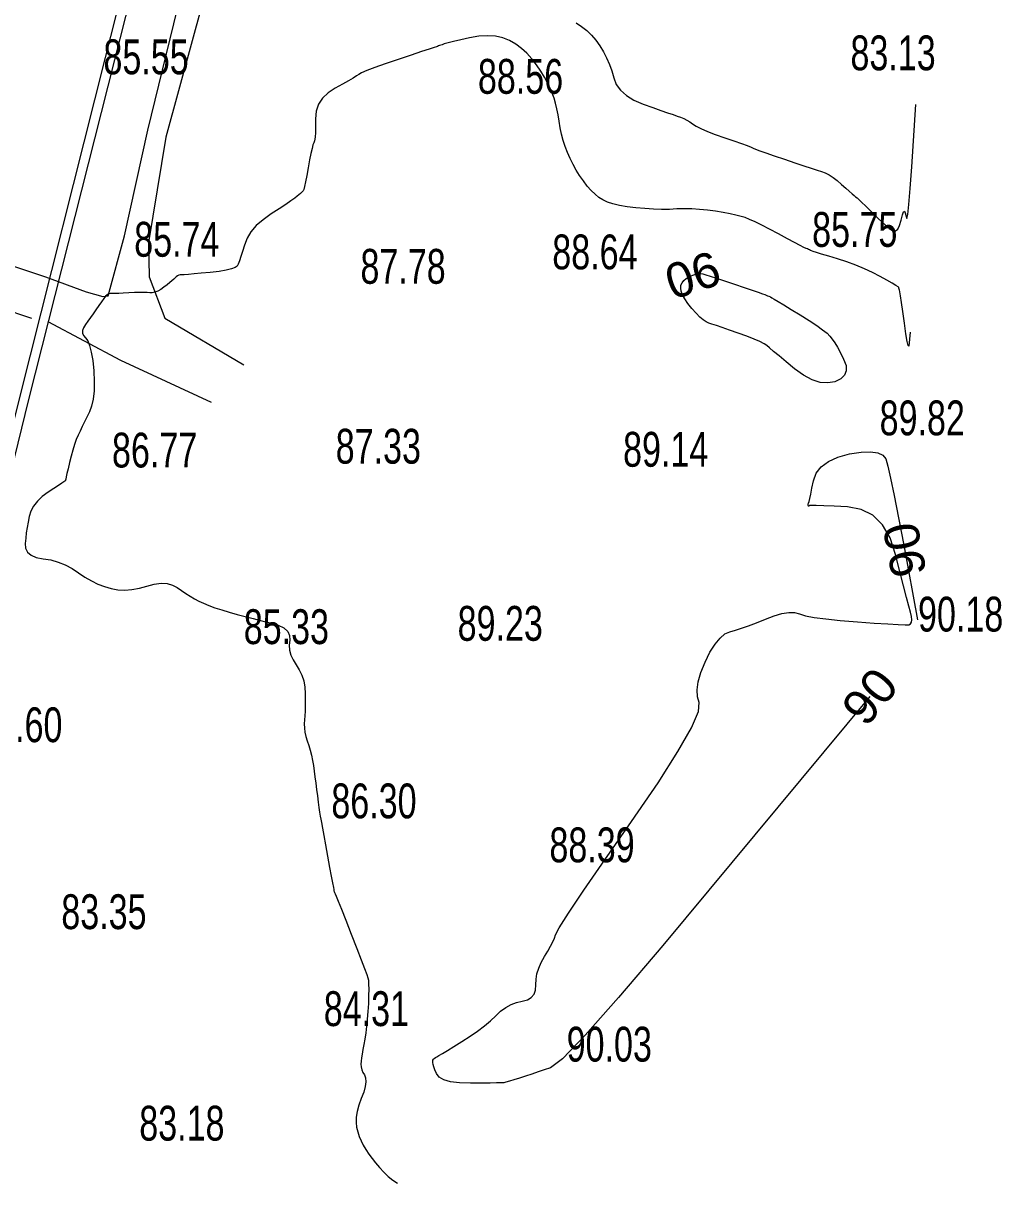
# Model space of a CAD drawing. Header units: metres. Extents: x 431726 to 434411, y 2469261 to 2472412.
# Drawn here: x 434268.5 to 434380.9, y 2470721.4 to 2470854.7 of the extents above; entities that cross this region are included whole.
import ezdxf
from ezdxf.enums import TextEntityAlignment as Align

# ---------------------------------------------------------------- set-up
doc = ezdxf.new("R2010")
doc.units = ezdxf.units.M
doc.header["$MEASUREMENT"] = 0
doc.linetypes.add('ACAD_ISO02W100', pattern=[15, 12, -3])
for name, color, linetype, lineweight in [('CAO DO', 8, 'Continuous', 18), ('duong be tong-ks', 8, 'Continuous', 18), ('duongsat', 8, 'DUONG_SAT', 18), ('mat nuoc-ks', 8, 'DUONG_MEP_NUOC', 18), ('MH_DongMuc', 8, 'Continuous', 18), ('MH_DongMuc_Con', 8, 'Continuous', 18)]:
    doc.layers.add(name, color=color, linetype=linetype, lineweight=lineweight)
doc.styles.get("Standard").update_dxf_attribs({"font": 'arial.ttf'})
doc.linetypes.add('DUONG_MEP_NUOC', pattern='A,0.2,[130,ltypeshp.shx,S=0.15,R=0,X=0,Y=0.15],0.05,[130,ltypeshp.shx,S=0.15,R=0,X=0,Y=0.15],1', length=1.25)
doc.linetypes.add('DUONG_SAT', pattern='A,5,[130,ltypeshp.shx,S=0.75,R=0,X=0,Y=0],5', length=10)

msp = doc.modelspace()

# ---------------------------------------------------------------- hatches: boundary and pattern name
at = {"layer": 'mat nuoc-ks', "linetype": 'ACAD_ISO02W100'}
h = msp.add_hatch(dxfattribs=at)
h.set_pattern_fill('MUDST', color=8, scale=10, style=0)
edge = h.paths.add_edge_path()
edge.add_spline(control_points=[(434252.41, 2470874.91), (434249.31, 2470876.21), (434245.82, 2470878.31), (434240.91, 2470880.78), (434234.82, 2470879.67), (434227.15, 2470878.97), (434221.24, 2470872.85), (434216.72, 2470868.68), (434211.58, 2470865.51), (434207.44, 2470862.52), (434203.35, 2470862.46), (434201.13, 2470862.55), (434199.05, 2470862.27), (434198.76, 2470860.54), (434198.32, 2470858.99), (434200.99, 2470854.29), (434208.98, 2470850.68), (434219.42, 2470844.39), (434230.07, 2470841.1), (434237.75, 2470836.82), (434242.69, 2470835.53), (434245.5, 2470835), (434247.52, 2470835.04), (434251.44, 2470839.08), (434256.88, 2470846.52), (434262.35, 2470856.22), (434265.06, 2470863.15), (434266.07, 2470866.13), (434266.1, 2470867.76), (434263.26, 2470869.61), (434258.79, 2470871.65), (434254.68, 2470873.96), (434252.41, 2470874.91)], knot_values=[0, 0, 0, 0, 10.083244, 12.398357, 16.054478, 28.061867, 34.398061, 40.89356, 46.515881, 52.63257, 55.578659, 58.391633, 59.706407, 61.100883, 63.041761, 64.430602, 76.552966, 88.080778, 101.324596, 109.627003, 114.332251, 116.499366, 118.316664, 120.01737, 132.694223, 146.495364, 153.124674, 154.905359, 156.040994, 157.644438, 164.150531, 171.518207, 171.518207, 171.518207, 171.518207], degree=3, periodic=0)
edge = h.paths.add_edge_path()
edge.add_spline(control_points=[(434260.55, 2470895.92), (434258, 2470896.92), (434254.66, 2470898.48), (434250.95, 2470900.46), (434249.16, 2470900.91), (434244.54, 2470900.77), (434242.23, 2470894.53), (434238.85, 2470890.4), (434238.61, 2470888.21), (434238.82, 2470886.6), (434241.01, 2470883.34), (434247.22, 2470880.48), (434253.72, 2470875.93), (434260.05, 2470873.89), (434263.11, 2470871.62), (434265.28, 2470871.13), (434266.37, 2470871.55), (434269.13, 2470874), (434269.15, 2470880.64), (434270.5, 2470885.97), (434271.4, 2470889.49), (434269.48, 2470891.77), (434265.79, 2470893.71), (434262.3, 2470895.23), (434260.55, 2470895.92)], knot_values=[0, 0, 0, 0, 8.212612, 11.063722, 12.561397, 13.72363, 24.56211, 28.084175, 29.72145, 30.99738, 32.88619, 41.125891, 50.815646, 56.760025, 60.783461, 62.158851, 63.145658, 64.182296, 73.034572, 80.502724, 81.935016, 83.131117, 88.855951, 94.507104, 94.507104, 94.507104, 94.507104], degree=3, periodic=0)
edge = h.paths.add_edge_path()
edge.add_spline(control_points=[(434281.45, 2470920.95), (434281.99, 2470924.94), (434283.98, 2470930.73), (434287.26, 2470936.61), (434287.6, 2470939.68), (434286.76, 2470941.48), (434278.25, 2470941.59), (434266.61, 2470946.57), (434254.15, 2470955.41), (434248.3, 2470963.15), (434246.14, 2470966.84), (434244.24, 2470968.61), (434240.42, 2470968.35), (434236.76, 2470967.55), (434233.23, 2470966.47), (434230.99, 2470964.32), (434232.84, 2470955.55), (434235.42, 2470944.5), (434238.86, 2470931.99), (434244.32, 2470923.77), (434251.71, 2470919.37), (434258.91, 2470914.58), (434265.3, 2470911.06), (434269.1, 2470908.18), (434272.28, 2470907.57), (434276.93, 2470908.06), (434278.48, 2470914.87), (434281.15, 2470918.82), (434281.45, 2470920.95)], knot_values=[0, 0, 0, 0, 12.073537, 18.101335, 19.945596, 21.172194, 23.512957, 42.674211, 60.3402, 68.133491, 71.530854, 73.281483, 75.509684, 82.310783, 84.919958, 86.391365, 91.1669, 108.551493, 123.138711, 129.029141, 137.666683, 148.468669, 155.054437, 159.633507, 162.45046, 164.654813, 172.871715, 179.306504, 179.306504, 179.306504, 179.306504], degree=3, periodic=0)
edge = h.paths.add_edge_path()
edge.add_spline(control_points=[(434228.66, 2471010.28), (434226.09, 2471015.18), (434222.94, 2471023.03), (434219.07, 2471030.67), (434217.98, 2471034.59), (434215.12, 2471035.55), (434209.35, 2471034.9), (434203.38, 2471033.75), (434198.37, 2471031.73), (434196.38, 2471026.87), (434198.22, 2471016.59), (434203.41, 2471002.91), (434212.29, 2470989.91), (434220.47, 2470981.23), (434223.1, 2470974.58), (434226.09, 2470972.32), (434230.46, 2470974.04), (434234.3, 2470975.53), (434239.81, 2470976), (434240.22, 2470979.28), (434236.91, 2470986.95), (434234.56, 2470998.09), (434230.27, 2471007.21), (434228.66, 2471010.28)], knot_values=[0, 0, 0, 0, 16.610174, 24.928491, 26.528305, 27.938527, 33.306561, 43.888616, 46.635895, 48.539921, 58.93532, 76.657237, 92.552693, 105.832641, 111.99502, 113.690098, 116.251334, 124.644351, 128.09371, 129.866389, 133.467988, 153.231462, 163.613617, 163.613617, 163.613617, 163.613617], degree=3, periodic=0)
edge = h.paths.add_edge_path()
edge.add_spline(control_points=[(434213.24, 2471049.82), (434212.9, 2471052.06), (434212.43, 2471055.3), (434210.96, 2471058.67), (434210.2, 2471060.45), (434207.38, 2471061.56), (434203.03, 2471059.82), (434199, 2471058.42), (434196.1, 2471057.66), (434194.58, 2471055.28), (434196.52, 2471048.66), (434196.16, 2471042.52), (434195.89, 2471035.94), (434198.95, 2471034.44), (434203.04, 2471036.11), (434207.81, 2471037.01), (434211.55, 2471038.6), (434213.62, 2471039.55), (434214.55, 2471040.55), (434215.02, 2471044.1), (434213.65, 2471047.09), (434213.24, 2471049.82)], knot_values=[0, 0, 0, 0, 6.796655, 9.559891, 11.296278, 12.175646, 18.320334, 24.008546, 25.635583, 26.901227, 31.972388, 44.377076, 47.595574, 49.116057, 53.70026, 59.923328, 63.943841, 65.823521, 66.697541, 67.892632, 76.167635, 76.167635, 76.167635, 76.167635], degree=3, periodic=0)
edge = h.paths.add_edge_path()
edge.add_spline(control_points=[(434199.78, 2471083.66), (434199.51, 2471086.66), (434199, 2471090.56), (434197.67, 2471094.89), (434190.89, 2471101.2), (434177.7, 2471099.61), (434165.69, 2471102.32), (434159.9, 2471102.91), (434154.31, 2471101.69), (434152.25, 2471095.82), (434154.41, 2471086.37), (434167.34, 2471083.65), (434176.4, 2471075.13), (434182.41, 2471069.51), (434183.19, 2471064.07), (434185.99, 2471063.39), (434190.12, 2471065.72), (434195.25, 2471067.53), (434199.82, 2471070.35), (434202.22, 2471073.97), (434201.42, 2471078.73), (434199.92, 2471082.06), (434199.78, 2471083.66)], knot_values=[0, 0, 0, 0, 9.054219, 11.939189, 13.11812, 36.448047, 46.195138, 50.674049, 53.819097, 62.673372, 65.080945, 82.485918, 94.252004, 103.239023, 106.966211, 108.143122, 111.259628, 120.450792, 124.953387, 126.929263, 133.145199, 137.969017, 137.969017, 137.969017, 137.969017], degree=3, periodic=0)
h.paths.add_polyline_path([(434233.53, 2470855.23), (434241.48, 2470855.23), (434241.48, 2470864.07), (434233.53, 2470864.07)], flags=24)
h.paths.add_polyline_path([(434252.09, 2470934.82), (434260.05, 2470934.82), (434260.05, 2470943.66), (434252.09, 2470943.66)], flags=24)
h.paths.add_polyline_path([(434217.64, 2470999.85), (434225.59, 2470999.85), (434225.59, 2471008.69), (434217.64, 2471008.69)], flags=24)
h.paths.add_polyline_path([(434200.88, 2471045.25), (434208.83, 2471045.25), (434208.83, 2471054.08), (434200.88, 2471054.08)], flags=24)
h.paths.add_polyline_path([(434177.58, 2471082.6), (434185.53, 2471082.6), (434185.53, 2471091.43), (434177.58, 2471091.43)], flags=24)

# ---------------------------------------------------------------- linework, layer by layer
at = {"layer": 'duong be tong-ks', "color": 8, "linetype": 'Continuous', "lineweight": 0}
for points in [[(434370.26, 2471094.22), (434355.3, 2471070), (434346.49, 2471055.52), (434340.42, 2471044.22), (434334.44, 2471028.06), (434331.91, 2471023.64), (434328.15, 2471015.3), (434322.76, 2471000.95), (434318.6, 2470988.47), (434317.6, 2470983.41), (434314.9, 2470974.08), (434310.55, 2470955.76), (434308.51, 2470943.94), (434305.41, 2470926.19), (434300.93, 2470903.71), (434296.86, 2470887.52), (434294.04, 2470876.41), (434292.87, 2470871.38), (434289.13, 2470857.13), (434284.89, 2470841.58), (434282.88, 2470829.47), (434282.96, 2470825.54), (434284.76, 2470820.78), (434293.81, 2470815.43)], [(434271.05, 2470825.51), (434275.74, 2470823.79), (434277.62, 2470823.25), (434278.26, 2470823.34), (434280.11, 2470830.23), (434282.8, 2470842.36), (434286.62, 2470858.08), (434290.52, 2470871.97), (434293.4, 2470883.3)], [(434290.12, 2470811.08), (434279.7, 2470815.91), (434271.37, 2470820.35)]]:
    msp.add_lwpolyline(points, dxfattribs=at)
at = {"layer": 'duong be tong-ks', "color": 8, "lineweight": 0}
for points in [[(434195.7, 2470856.72), (434197.53, 2470856), (434212.08, 2470846.13), (434242.41, 2470832.7), (434254.99, 2470829.85), (434263.47, 2470828.05), (434271.05, 2470825.51)], [(434170.34, 2470845.54), (434173.3, 2470847.01), (434180.95, 2470850.56), (434186.51, 2470852.4), (434189.96, 2470852.68), (434192.76, 2470852.51), (434195.17, 2470851.55), (434209.65, 2470841.74), (434240.83, 2470827.93), (434253.92, 2470824.96), (434262.15, 2470823.22), (434269.46, 2470820.77)]]:
    msp.add_lwpolyline(points, dxfattribs=at)
at = {"layer": 'duongsat', "color": 8, "lineweight": 0}
for points in [[(434187.49, 2470489.41), (434191, 2470503.36), (434196.77, 2470526.7), (434201.5, 2470545.25), (434207.05, 2470567.34), (434211.09, 2470584), (434216.91, 2470606.98), (434225, 2470639.38), (434231.34, 2470664.42), (434238.68, 2470694.1), (434244.86, 2470718.35), (434254.17, 2470755.55), (434261.98, 2470786.92), (434268.09, 2470811.68), (434277.95, 2470850.71), (434286.09, 2470882.89), (434291, 2470902.9), (434298.16, 2470931.13), (434306.15, 2470962.86), (434310.47, 2470979.19), (434315.47, 2470996.6), (434325.02, 2471023.12)], [(434188.56, 2470489.14), (434192.07, 2470503.09), (434197.83, 2470526.43), (434202.57, 2470544.98), (434208.12, 2470567.07), (434212.16, 2470583.74), (434217.98, 2470606.71), (434226.07, 2470639.11), (434232.41, 2470664.16), (434239.75, 2470693.83), (434245.93, 2470718.08), (434255.24, 2470755.28), (434263.04, 2470786.65), (434269.15, 2470811.42), (434279.01, 2470850.44), (434287.16, 2470882.62), (434292.07, 2470902.63), (434299.23, 2470930.86), (434307.22, 2470962.59), (434311.53, 2470978.89), (434316.52, 2470996.26), (434326.04, 2471022.71)]]:
    msp.add_lwpolyline(points, dxfattribs=at)
at = {"layer": 'MH_DongMuc', "color": 8, "lineweight": 0, "elevation": 90}
for points in [[(434345.38, 2470825.73), (434345.73, 2470825.84), (434346.04, 2470825.91), (434346.32, 2470825.92), (434346.55, 2470825.88), (434346.87, 2470825.77), (434347.39, 2470825.6), (434348.12, 2470825.36), (434349.04, 2470825.05), (434350.17, 2470824.68), (434351.3, 2470824.3), (434352.21, 2470823.99), (434352.9, 2470823.76), (434353.38, 2470823.59), (434353.64, 2470823.5), (434353.8, 2470823.43), (434353.96, 2470823.36), (434354.13, 2470823.29), (434354.29, 2470823.21), (434354.47, 2470823.12), (434354.73, 2470822.97), (434355.19, 2470822.7), (434355.84, 2470822.31), (434356.68, 2470821.79), (434357.71, 2470821.16), (434358.75, 2470820.5), (434359.61, 2470819.93), (434360.29, 2470819.44), (434360.8, 2470819.04), (434361.14, 2470818.71), (434361.39, 2470818.38), (434361.68, 2470817.95), (434362, 2470817.43), (434362.34, 2470816.8), (434362.71, 2470816.07), (434362.98, 2470815.35), (434363.01, 2470814.73), (434362.81, 2470814.21), (434362.37, 2470813.79), (434361.7, 2470813.48), (434360.88, 2470813.33), (434360.01, 2470813.4), (434359.08, 2470813.7), (434358.11, 2470814.22), (434357.08, 2470814.97), (434356.11, 2470815.76), (434355.3, 2470816.43), (434354.66, 2470816.96), (434354.19, 2470817.35), (434353.88, 2470817.62), (434353.57, 2470817.84), (434353.09, 2470818.09), (434352.43, 2470818.38), (434351.6, 2470818.7), (434350.61, 2470819.06), (434349.6, 2470819.41), (434348.76, 2470819.7), (434348.09, 2470819.93), (434347.57, 2470820.1), (434347.22, 2470820.21), (434346.93, 2470820.34), (434346.59, 2470820.57), (434346.2, 2470820.91), (434345.76, 2470821.35), (434345.28, 2470821.89), (434344.82, 2470822.46), (434344.47, 2470822.98), (434344.21, 2470823.45), (434344.05, 2470823.87), (434344, 2470824.23), (434344.03, 2470824.55), (434344.15, 2470824.85), (434344.35, 2470825.12), (434344.63, 2470825.35), (434345, 2470825.56), (434345.38, 2470825.73)], [(434365.71, 2470777.32), (434341.95, 2470748.68), (434336.86, 2470742.71), (434333.01, 2470738.39), (434330.41, 2470735.69), (434329.06, 2470734.64), (434328.33, 2470734.4), (434327.61, 2470734.17), (434326.89, 2470733.93), (434326.18, 2470733.7), (434325.48, 2470733.47), (434324.84, 2470733.26), (434324.32, 2470733.1), (434323.93, 2470732.98), (434323.67, 2470732.92), (434323.53, 2470732.9), (434323.32, 2470732.9), (434322.85, 2470732.9), (434322.12, 2470732.89), (434321.13, 2470732.89), (434319.87, 2470732.88), (434318.6, 2470732.92), (434317.58, 2470733.04), (434316.79, 2470733.27), (434316.25, 2470733.58), (434315.94, 2470733.99), (434315.78, 2470734.41), (434315.66, 2470734.76), (434315.57, 2470735.04), (434315.53, 2470735.26), (434315.52, 2470735.41), (434315.55, 2470735.52), (434315.61, 2470735.63), (434315.7, 2470735.73), (434315.82, 2470735.82), (434315.98, 2470735.91), (434316.23, 2470736.05), (434316.64, 2470736.29), (434317.22, 2470736.64), (434317.96, 2470737.1), (434318.87, 2470737.66), (434319.81, 2470738.27), (434320.67, 2470738.87), (434321.45, 2470739.47), (434322.14, 2470740.05), (434322.75, 2470740.62), (434323.32, 2470741.14), (434323.91, 2470741.57), (434324.52, 2470741.91), (434325.15, 2470742.15), (434325.8, 2470742.3), (434326.39, 2470742.45), (434326.84, 2470742.72), (434327.15, 2470743.09), (434327.33, 2470743.57), (434327.37, 2470744.16), (434327.38, 2470744.81), (434327.49, 2470745.46), (434327.69, 2470746.11), (434327.98, 2470746.76), (434328.35, 2470747.42), (434328.74, 2470748.05), (434329.06, 2470748.61), (434329.31, 2470749.12), (434329.5, 2470749.55), (434329.61, 2470749.93), (434330.03, 2470750.73), (434331.11, 2470752.43), (434332.86, 2470755.04), (434335.27, 2470758.55), (434338.35, 2470762.96), (434341.39, 2470767.4), (434343.68, 2470770.99), (434345.24, 2470773.72), (434346.05, 2470775.6), (434346.12, 2470776.62), (434345.91, 2470777.28), (434345.87, 2470778.07), (434346, 2470779), (434346.31, 2470780.06), (434346.79, 2470781.25), (434347.36, 2470782.4), (434347.94, 2470783.33), (434348.51, 2470784.02), (434349.08, 2470784.5), (434349.65, 2470784.75), (434350.27, 2470784.91), (434350.99, 2470785.14), (434351.8, 2470785.43), (434352.71, 2470785.78), (434353.72, 2470786.2), (434354.72, 2470786.58), (434355.61, 2470786.83), (434356.4, 2470786.95), (434357.08, 2470786.94), (434357.64, 2470786.8), (434358.32, 2470786.59), (434359.33, 2470786.4), (434360.65, 2470786.22), (434362.3, 2470786.05), (434364.28, 2470785.88), (434366.23, 2470785.74), (434367.79, 2470785.64), (434368.97, 2470785.58), (434369.77, 2470785.55), (434370.19, 2470785.56), (434370.37, 2470785.65), (434370.49, 2470785.83), (434370.53, 2470786.12), (434370.49, 2470786.5), (434370.38, 2470786.99), (434370.19, 2470787.69), (434369.93, 2470788.7), (434369.59, 2470790.03), (434369.17, 2470791.67), (434368.68, 2470793.63), (434368.04, 2470795.54), (434367.16, 2470797.04), (434366.05, 2470798.13), (434364.71, 2470798.81), (434363.14, 2470799.09), (434361.61, 2470799.16), (434360.43, 2470799.21), (434359.57, 2470799.24), (434359.05, 2470799.26), (434358.87, 2470799.26), (434358.85, 2470799.26), (434358.82, 2470799.25), (434358.79, 2470799.24), (434358.76, 2470799.23), (434358.73, 2470799.21), (434358.7, 2470799.19), (434358.67, 2470799.19), (434358.65, 2470799.2), (434358.63, 2470799.22), (434358.62, 2470799.24), (434358.61, 2470799.28), (434358.62, 2470799.33), (434358.63, 2470799.39), (434358.65, 2470799.45), (434358.69, 2470799.53), (434358.74, 2470799.7), (434358.82, 2470800.04), (434358.93, 2470800.55), (434359.07, 2470801.23), (434359.24, 2470802.08), (434359.56, 2470802.95), (434360.13, 2470803.7), (434360.96, 2470804.32), (434362.04, 2470804.81), (434363.38, 2470805.17), (434364.72, 2470805.38), (434365.81, 2470805.43), (434366.64, 2470805.32), (434367.22, 2470805.04), (434367.54, 2470804.6), (434367.77, 2470803.78), (434368.1, 2470802.39), (434368.51, 2470800.41), (434369.02, 2470797.84), (434369.61, 2470794.7), (434371.2, 2470786.11)]]:
    msp.add_lwpolyline(points, dxfattribs=at)
at = {"layer": 'MH_DongMuc_Con', "color": 8, "lineweight": 0}
for points, elevation in [([(434331.99, 2470854.7), (434332.61, 2470854.29), (434333.2, 2470853.83), (434333.74, 2470853.3), (434334.24, 2470852.72), (434334.7, 2470852.08), (434335.12, 2470851.39), (434335.49, 2470850.68), (434335.81, 2470849.94), (434336.08, 2470849.18), (434336.3, 2470848.4), (434336.6, 2470847.64), (434337.08, 2470846.96), (434337.76, 2470846.35), (434338.63, 2470845.82), (434339.7, 2470845.36), (434340.78, 2470844.97), (434341.71, 2470844.64), (434342.49, 2470844.37), (434343.12, 2470844.16), (434343.59, 2470844), (434343.98, 2470843.87), (434344.35, 2470843.71), (434344.7, 2470843.53), (434345.04, 2470843.32), (434345.36, 2470843.09), (434345.76, 2470842.84), (434346.32, 2470842.55), (434347.06, 2470842.24), (434347.97, 2470841.89), (434349.05, 2470841.51), (434350.11, 2470841.14), (434350.97, 2470840.84), (434351.62, 2470840.6), (434352.08, 2470840.43), (434352.33, 2470840.31), (434352.59, 2470840.2), (434353.08, 2470840.01), (434353.79, 2470839.76), (434354.74, 2470839.43), (434355.91, 2470839.03), (434357.11, 2470838.62), (434358.13, 2470838.28), (434358.98, 2470838), (434359.66, 2470837.78), (434360.16, 2470837.62), (434360.59, 2470837.46), (434361.03, 2470837.24), (434361.49, 2470836.94), (434361.98, 2470836.58), (434362.48, 2470836.14), (434362.95, 2470835.72), (434363.35, 2470835.36), (434363.67, 2470835.08), (434363.91, 2470834.87), (434364.08, 2470834.73), (434364.25, 2470834.59), (434364.49, 2470834.37), (434364.81, 2470834.07), (434365.2, 2470833.69), (434365.67, 2470833.22), (434366.16, 2470832.73), (434366.64, 2470832.28), (434367.09, 2470831.85), (434367.53, 2470831.45), (434367.94, 2470831.09), (434368.32, 2470830.84), (434368.65, 2470830.82), (434368.92, 2470831.01), (434369.14, 2470831.41), (434369.32, 2470832.04), (434369.45, 2470832.64), (434369.58, 2470832.98), (434369.69, 2470833.07), (434369.79, 2470832.89), (434369.87, 2470832.46), (434369.96, 2470832.24), (434370.07, 2470832.7), (434370.2, 2470833.84), (434370.36, 2470835.67), (434370.53, 2470838.18), (434370.99, 2470845.31)], 84), ([(434370.34, 2470819.16), (434370.21, 2470817.57), (434370.13, 2470817.64), (434370.01, 2470818.11), (434369.86, 2470818.97), (434369.68, 2470820.22), (434369.5, 2470821.53), (434369.35, 2470822.57), (434369.24, 2470823.33), (434369.16, 2470823.81), (434369.12, 2470824.02), (434369.09, 2470824.08), (434369.08, 2470824.14), (434369.06, 2470824.2), (434369.05, 2470824.24), (434369.04, 2470824.29), (434368.95, 2470824.37), (434368.69, 2470824.54), (434368.27, 2470824.8), (434367.67, 2470825.14), (434366.9, 2470825.57), (434366.03, 2470826.03), (434365.1, 2470826.46), (434364.12, 2470826.87), (434363.08, 2470827.24), (434362, 2470827.59), (434360.99, 2470827.89), (434360.18, 2470828.13), (434359.58, 2470828.32), (434359.19, 2470828.45), (434359, 2470828.52), (434358.91, 2470828.57), (434358.8, 2470828.62), (434358.68, 2470828.67), (434358.55, 2470828.73), (434358.4, 2470828.79), (434358.15, 2470828.9), (434357.7, 2470829.13), (434357.07, 2470829.46), (434356.25, 2470829.9), (434355.24, 2470830.45), (434354.2, 2470831.01), (434353.3, 2470831.48), (434352.53, 2470831.85), (434351.9, 2470832.13), (434351.4, 2470832.33), (434350.93, 2470832.47), (434350.34, 2470832.62), (434349.66, 2470832.77), (434348.88, 2470832.92), (434347.99, 2470833.06), (434347.06, 2470833.19), (434346.15, 2470833.28), (434345.27, 2470833.33), (434344.41, 2470833.35), (434343.56, 2470833.32), (434342.71, 2470833.28), (434341.81, 2470833.28), (434340.86, 2470833.31), (434339.87, 2470833.37), (434338.84, 2470833.46), (434337.84, 2470833.58), (434336.97, 2470833.73), (434336.21, 2470833.91), (434335.58, 2470834.12), (434335.07, 2470834.36), (434334.61, 2470834.65), (434334.16, 2470835.01), (434333.71, 2470835.45), (434333.27, 2470835.96), (434332.82, 2470836.54), (434332.39, 2470837.16), (434331.99, 2470837.8), (434331.63, 2470838.45), (434331.3, 2470839.12), (434331, 2470839.8), (434330.73, 2470840.49), (434330.5, 2470841.2), (434330.31, 2470841.92), (434330.16, 2470842.65), (434330.04, 2470843.4), (434329.93, 2470844.13), (434329.79, 2470844.82), (434329.63, 2470845.47), (434329.46, 2470846.07), (434329.25, 2470846.63), (434329.01, 2470847.2), (434328.71, 2470847.8), (434328.35, 2470848.45), (434327.93, 2470849.14), (434327.45, 2470849.87), (434326.91, 2470850.58), (434326.33, 2470851.21), (434325.71, 2470851.78), (434325.05, 2470852.26), (434324.34, 2470852.67), (434323.57, 2470852.98), (434322.72, 2470853.16), (434321.8, 2470853.23), (434320.81, 2470853.16), (434319.75, 2470852.98), (434318.74, 2470852.75), (434317.92, 2470852.55), (434317.29, 2470852.4), (434316.85, 2470852.28), (434316.6, 2470852.2), (434316.45, 2470852.15), (434316.31, 2470852.09), (434316.18, 2470852.05), (434316.06, 2470852), (434315.95, 2470851.97), (434315.69, 2470851.88), (434315.12, 2470851.69), (434314.24, 2470851.4), (434313.06, 2470851), (434311.56, 2470850.51), (434310.06, 2470850), (434308.86, 2470849.57), (434307.95, 2470849.23), (434307.34, 2470848.97), (434307.02, 2470848.78), (434306.78, 2470848.61), (434306.39, 2470848.37), (434305.85, 2470848.05), (434305.16, 2470847.67), (434304.32, 2470847.22), (434303.5, 2470846.68), (434302.87, 2470846.06), (434302.42, 2470845.35), (434302.15, 2470844.56), (434302.07, 2470843.67), (434302.07, 2470842.81), (434302.06, 2470842.11), (434302.02, 2470841.56), (434301.95, 2470841.17), (434301.87, 2470840.94), (434301.77, 2470840.69), (434301.66, 2470840.28), (434301.52, 2470839.71), (434301.38, 2470838.96), (434301.22, 2470838.05), (434301.06, 2470837.15), (434300.92, 2470836.43), (434300.81, 2470835.9), (434300.71, 2470835.56), (434300.64, 2470835.4), (434300.56, 2470835.32), (434300.46, 2470835.23), (434300.32, 2470835.11), (434300.16, 2470834.96), (434299.97, 2470834.8), (434299.69, 2470834.57), (434299.24, 2470834.26), (434298.64, 2470833.85), (434297.88, 2470833.35), (434296.96, 2470832.75), (434296.03, 2470832.09), (434295.26, 2470831.41), (434294.65, 2470830.69), (434294.2, 2470829.95), (434293.9, 2470829.18), (434293.69, 2470828.45), (434293.5, 2470827.85), (434293.33, 2470827.36), (434293.18, 2470827), (434293.05, 2470826.76), (434292.83, 2470826.59), (434292.41, 2470826.43), (434291.8, 2470826.28), (434290.98, 2470826.15), (434289.97, 2470826.03), (434288.94, 2470825.93), (434288.11, 2470825.86), (434287.46, 2470825.8), (434286.99, 2470825.77), (434286.71, 2470825.75), (434286.53, 2470825.74), (434286.37, 2470825.7), (434286.21, 2470825.63), (434286.06, 2470825.53), (434285.93, 2470825.41), (434285.78, 2470825.26), (434285.57, 2470825.08), (434285.32, 2470824.87), (434285.01, 2470824.62), (434284.65, 2470824.34), (434284.28, 2470824.08), (434283.94, 2470823.88), (434283.61, 2470823.76), (434283.32, 2470823.69), (434283.05, 2470823.7), (434282.74, 2470823.73), (434282.35, 2470823.74), (434281.86, 2470823.74), (434281.29, 2470823.72), (434280.63, 2470823.69), (434279.99, 2470823.65), (434279.47, 2470823.62), (434279.08, 2470823.6), (434278.83, 2470823.6), (434278.7, 2470823.61), (434278.63, 2470823.61), (434278.55, 2470823.61), (434278.46, 2470823.6), (434278.37, 2470823.58), (434278.26, 2470823.55), (434278.14, 2470823.47), (434277.96, 2470823.29), (434277.74, 2470823.03), (434277.47, 2470822.67), (434277.16, 2470822.22), (434276.84, 2470821.73), (434276.52, 2470821.27), (434276.22, 2470820.84), (434275.93, 2470820.43), (434275.65, 2470820.04), (434275.43, 2470819.68), (434275.32, 2470819.35), (434275.32, 2470819.05), (434275.43, 2470818.77), (434275.65, 2470818.52), (434275.9, 2470818.19), (434276.12, 2470817.64), (434276.31, 2470816.87), (434276.47, 2470815.9), (434276.59, 2470814.72), (434276.65, 2470813.5), (434276.63, 2470812.42), (434276.53, 2470811.48), (434276.35, 2470810.67), (434276.09, 2470810.01), (434275.79, 2470809.42), (434275.52, 2470808.86), (434275.26, 2470808.32), (434275.02, 2470807.81), (434274.79, 2470807.32), (434274.58, 2470806.82), (434274.38, 2470806.25), (434274.18, 2470805.62), (434273.99, 2470804.93), (434273.8, 2470804.19), (434273.64, 2470803.48), (434273.51, 2470802.93), (434273.42, 2470802.53), (434273.37, 2470802.27), (434273.35, 2470802.16), (434273.34, 2470802.13), (434273.33, 2470802.11), (434273.31, 2470802.08), (434273.29, 2470802.05), (434273.26, 2470802.03), (434273.16, 2470801.96), (434272.92, 2470801.8), (434272.54, 2470801.55), (434272.02, 2470801.21), (434271.35, 2470800.77), (434270.68, 2470800.28), (434270.13, 2470799.75), (434269.69, 2470799.19), (434269.38, 2470798.6), (434269.19, 2470797.98), (434269.06, 2470797.34), (434268.95, 2470796.72), (434268.85, 2470796.1), (434268.78, 2470795.49), (434268.71, 2470794.89), (434268.75, 2470794.34), (434268.98, 2470793.89), (434269.4, 2470793.54), (434270, 2470793.29), (434270.8, 2470793.14), (434271.67, 2470793), (434272.52, 2470792.76), (434273.33, 2470792.44), (434274.1, 2470792.03), (434274.85, 2470791.53), (434275.58, 2470791.02), (434276.32, 2470790.59), (434277.07, 2470790.22), (434277.82, 2470789.93), (434278.58, 2470789.71), (434279.35, 2470789.57), (434280.15, 2470789.53), (434280.98, 2470789.59), (434281.83, 2470789.74), (434282.7, 2470789.99), (434283.55, 2470790.21), (434284.33, 2470790.31), (434285.02, 2470790.28), (434285.63, 2470790.11), (434286.17, 2470789.82), (434286.66, 2470789.47), (434287.16, 2470789.14), (434287.66, 2470788.83), (434288.16, 2470788.54), (434288.66, 2470788.27), (434289.2, 2470788.02), (434289.82, 2470787.76), (434290.51, 2470787.51), (434291.29, 2470787.25), (434292.14, 2470787), (434293.05, 2470786.74), (434293.97, 2470786.49), (434294.91, 2470786.25), (434295.88, 2470786.01), (434296.87, 2470785.78), (434297.76, 2470785.51), (434298.42, 2470785.18), (434298.87, 2470784.78), (434299.09, 2470784.31), (434299.1, 2470783.77), (434299.04, 2470783.2), (434299.08, 2470782.63), (434299.23, 2470782.07), (434299.48, 2470781.51), (434299.84, 2470780.95), (434300.2, 2470780.37), (434300.49, 2470779.75), (434300.7, 2470779.09), (434300.83, 2470778.39), (434300.88, 2470777.64), (434300.89, 2470776.91), (434300.89, 2470776.24), (434300.87, 2470775.63), (434300.84, 2470775.09), (434300.8, 2470774.61), (434300.77, 2470774.15), (434300.79, 2470773.68), (434300.85, 2470773.2), (434300.96, 2470772.71), (434301.12, 2470772.2), (434301.29, 2470771.67), (434301.44, 2470771.13), (434301.58, 2470770.56), (434301.7, 2470769.97), (434301.81, 2470769.36), (434301.9, 2470768.72), (434302, 2470768.06), (434302.1, 2470767.36), (434302.19, 2470766.64), (434302.29, 2470765.88), (434302.38, 2470765.16), (434302.46, 2470764.54), (434302.53, 2470764), (434302.6, 2470763.57), (434302.66, 2470763.22), (434302.74, 2470762.82), (434302.85, 2470762.19), (434303.01, 2470761.33), (434303.21, 2470760.26), (434303.45, 2470758.96), (434303.68, 2470757.67), (434303.87, 2470756.65), (434304.01, 2470755.88), (434304.11, 2470755.37), (434304.15, 2470755.12), (434304.17, 2470754.99), (434304.2, 2470754.89), (434304.24, 2470754.79), (434304.27, 2470754.7), (434304.31, 2470754.63), (434304.42, 2470754.38), (434304.66, 2470753.8), (434305.03, 2470752.87), (434305.54, 2470751.6), (434306.17, 2470749.99), (434306.81, 2470748.36), (434307.31, 2470747.04), (434307.69, 2470746.05), (434307.95, 2470745.36), (434308.08, 2470744.99), (434308.13, 2470744.71), (434308.16, 2470744.27), (434308.17, 2470743.68), (434308.16, 2470742.94), (434308.13, 2470742.05), (434308.08, 2470741.12), (434308.01, 2470740.24), (434307.93, 2470739.42), (434307.83, 2470738.66), (434307.71, 2470737.95), (434307.59, 2470737.31), (434307.49, 2470736.73), (434307.41, 2470736.23), (434307.34, 2470735.78), (434307.3, 2470735.41), (434307.28, 2470735.07), (434307.31, 2470734.74), (434307.38, 2470734.42), (434307.5, 2470734.12), (434307.67, 2470733.82), (434307.8, 2470733.48), (434307.83, 2470733.04), (434307.76, 2470732.5), (434307.59, 2470731.85), (434307.31, 2470731.11), (434307.03, 2470730.34), (434306.83, 2470729.62), (434306.72, 2470728.96), (434306.71, 2470728.36), (434306.78, 2470727.81), (434306.91, 2470727.28), (434307.09, 2470726.77), (434307.3, 2470726.25), (434307.55, 2470725.74), (434307.85, 2470725.24), (434308.18, 2470724.73), (434308.55, 2470724.22), (434308.96, 2470723.71), (434309.4, 2470723.18), (434309.89, 2470722.66), (434310.4, 2470722.16), (434310.94, 2470721.74), (434311.49, 2470721.4)], 86)]:
    msp.add_lwpolyline(points, dxfattribs=dict(at, elevation=elevation))

# ---------------------------------------------------------------- texts
at = {"layer": 'CAO DO', "color": 8, "lineweight": 0, "width": 0.7}
for s, p in [('85.55', (434277.71, 2470848.8, 85.55)), ('83.13', (434363.49, 2470849.26, 83.13)), ('88.56', (434320.71, 2470846.56, 88.56)), ('85.75', (434359.09, 2470828.97, 85.75)), ('85.74', (434281.24, 2470827.84, 85.74)), ('88.64', (434329.25, 2470826.39, 88.64)), ('87.78', (434307.22, 2470824.73, 87.78)), ('89.82', (434366.84, 2470807.32, 89.82)), ('86.77', (434278.69, 2470803.62, 86.77)), ('87.33', (434304.38, 2470804.06, 87.33)), ('89.14', (434337.38, 2470803.71, 89.14)), ('90.18', (434371.25, 2470784.77, 90.17)), ('85.33', (434293.82, 2470783.33, 85.33)), ('89.23', (434318.38, 2470783.71, 89.23)), ('85.60', (434263.21, 2470772.06, 85.6)), ('86.30', (434303.88, 2470763.31, 86.3)), ('88.39', (434328.92, 2470758.26, 88.39)), ('83.35', (434272.87, 2470750.58, 83.35)), ('84.31', (434303.01, 2470739.44, 84.31)), ('90.03', (434330.9, 2470735.36, 90.03)), ('83.18', (434281.82, 2470726.28, 83.18))]:
    msp.add_text(s, height=4, dxfattribs=at).set_placement(p)
at = {"layer": 'MH_DongMuc', "color": 8, "lineweight": 0}
for rotation, p in [(198.2864, (434345.38, 2470825.73, 90)), (100.515, (434369.71, 2470794.14, 90)), (50.3269, (434365.71, 2470777.32, 90))]:
    msp.add_text('90', height=4, rotation=rotation, dxfattribs=at).set_placement(p, align=Align.MIDDLE)

doc.saveas('drawing.dxf')
